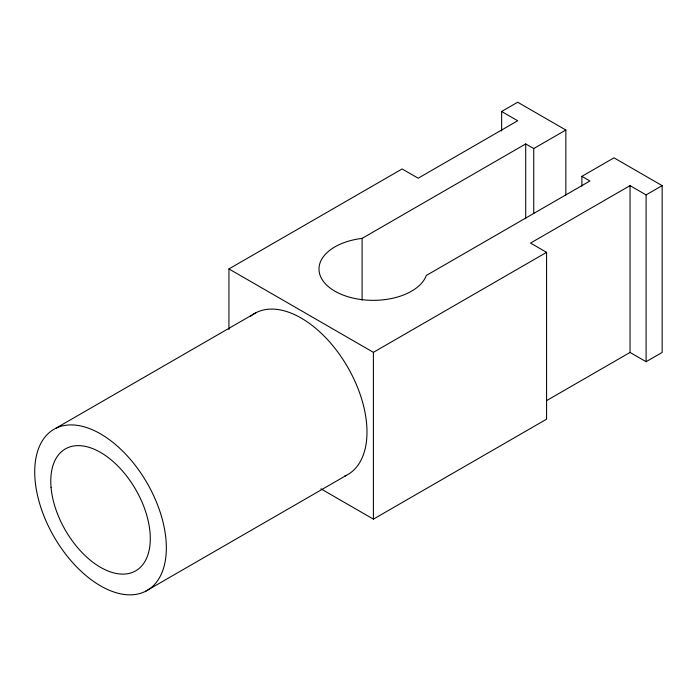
<?xml version="1.0" encoding="UTF-8"?>
<svg xmlns="http://www.w3.org/2000/svg" width="697" height="697" viewBox="0 0 697 697"><rect width="100%" height="100%" fill="white"/><g stroke="black" fill="none" stroke-linecap="round" stroke-linejoin="round"><path stroke-width="1.05" d="M228.938 329.594L228.938 268.929L402.117 168.953L418.174 178.214L517.688 120.755L501.64 111.494L501.64 130.992M501.64 111.494L517.688 102.224L565.842 130.025L565.842 195.021M581.89 186.108L581.89 176.358L589.923 180.993L426.303 275.463L425.571 277.223A54.227 31.313 0 0 1 367.406 300.163A54.227 31.313 0 0 1 319.06 270.584A54.227 31.313 0 0 1 362.1 238.391L525.712 143.93L533.736 148.557L565.842 130.025M55.481 428.472L256.121 312.631M581.89 176.358L613.996 157.827L662.15 185.629L662.15 352.438L646.102 361.708L630.044 352.438L546.492 400.679M662.15 185.629L646.102 194.899L630.044 185.629L530.53 243.087L546.579 252.349L546.579 419.167L373.4 519.143L320.873 488.815M228.938 268.929L373.4 352.333L546.579 252.349M145.577 591.283A93.067 53.73 60 0 0 119.553 448.11A93.067 53.73 60 0 0 36.462 490.244A93.067 53.73 60 0 0 145.577 591.283L346.226 475.441M646.102 194.899L646.102 361.708M630.044 185.629L630.044 352.438M533.736 148.557L533.736 213.552M525.712 143.93L525.712 218.666M373.4 352.333L373.4 519.143M362.1 238.391L362.1 300.128M250.467 316.325A93.067 53.73 60 0 1 347.071 366.091A93.067 53.73 60 0 1 344.475 476.269M51.047 487.316A70.371 40.626 60 0 0 129.781 573.248A70.371 40.626 60 0 0 120.773 469.072A70.371 40.626 60 0 0 51.047 487.316"/></g></svg>
